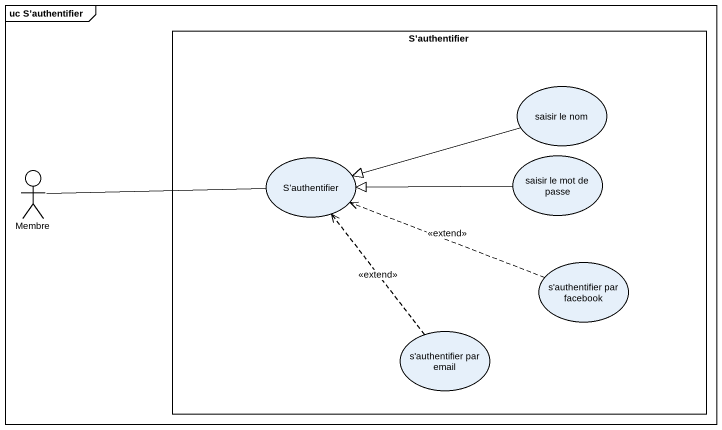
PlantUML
@startuml
mainframe uc S’authentifier
rectangle "S’authentifier" as S_authentifier {
  usecase "saisir le nom" as saisir_le_nom
  usecase "S’authentifier" as S_authentifier_2
  usecase "saisir le mot de passe" as saisir_le_mot_de_passe
  usecase "s'authentifier par facebook" as s_authentifier_par_facebook
  usecase "s'authentifier par email" as s_authentifier_par_email
}
actor Membre
saisir_le_nom -left-|> S_authentifier_2
Membre -right- S_authentifier_2
saisir_le_mot_de_passe -left-|> S_authentifier_2
s_authentifier_par_facebook .left.> S_authentifier_2 : <<extend>>
s_authentifier_par_email .up.> S_authentifier_2 : <<extend>>
@enduml
